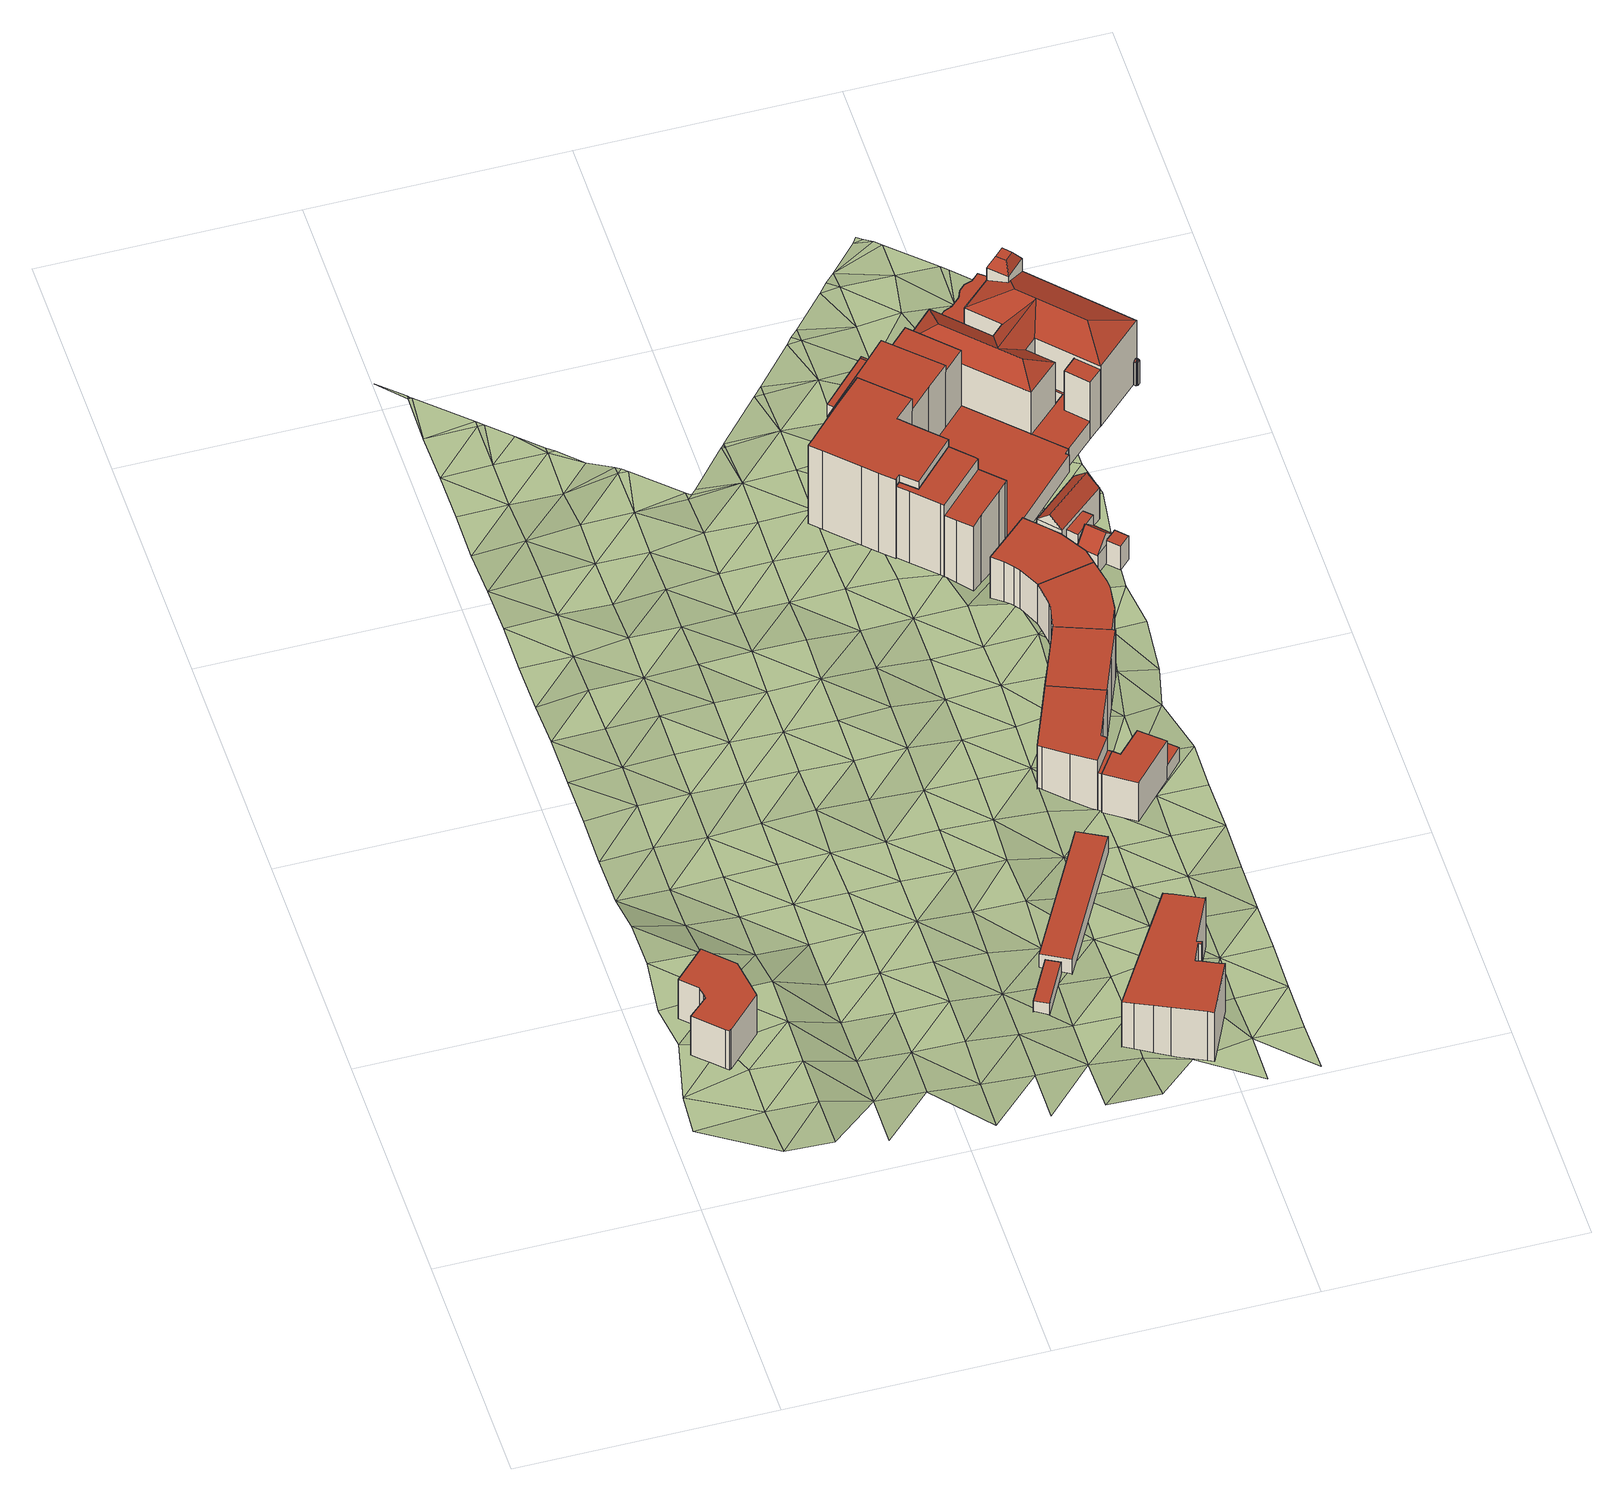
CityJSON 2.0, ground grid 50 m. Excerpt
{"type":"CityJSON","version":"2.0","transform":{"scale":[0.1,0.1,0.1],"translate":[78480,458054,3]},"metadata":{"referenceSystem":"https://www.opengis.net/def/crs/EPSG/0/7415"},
"CityObjects":{
"building1":{"type":"Building","attributes":{"roofType":"1000","RelativeEavesHeight":10.26,"RelativeRidgeHeight":10.26,"AbsoluteEavesHeight":23.09,"AbsoluteRidgeHeight":23.09,"validity":"0"},"geometry":[{"type":"Solid","lod":"2","boundaries":[[[[0,1,2,3]],[[1,4,5,2]],[[4,6,7,5]],[[6,8,9,7]],[[8,10,11,9]],[[10,12,13,11]],[[12,14,15,13]],[[14,16,17,15]],[[16,18,19,17]],[[18,20,21,19]],[[20,22,23,21]],[[22,24,25,23]],[[24,26,27,25]],[[26,0,3,27]],[[26,24,22,20,18,16,14,12,10,8,6,4,1,0]],[[3,2,5,7,9,11,13,15,17,19,21,23,25,27]]]],"semantics":{"surfaces":[{"type":"WallSurface"},{"type":"RoofSurface","Direction":0,"Slope":90},{"type":"GroundSurface"}],"values":[[0,0,0,0,0,0,0,0,0,0,0,0,0,0,1,2]]}}]},
"building2":{"type":"Building","attributes":{"roofType":"1000","RelativeEavesHeight":3.1,"RelativeRidgeHeight":3.1,"AbsoluteEavesHeight":9.44,"AbsoluteRidgeHeight":9.44,"validity":"0"},"geometry":[{"type":"Solid","lod":"2","boundaries":[[[[28,29,30,31]],[[29,32,33,30]],[[32,34,35,33]],[[34,28,31,35]],[[34,32,29,28]],[[31,30,33,35]]]],"semantics":{"surfaces":[{"type":"WallSurface"},{"type":"RoofSurface","Direction":0,"Slope":90},{"type":"GroundSurface"}],"values":[[0,0,0,0,1,2]]}}]},
"building3":{"type":"Building","attributes":{"roofType":"1000","RelativeEavesHeight":4.15,"RelativeRidgeHeight":4.15,"AbsoluteEavesHeight":9.59,"AbsoluteRidgeHeight":9.59,"validity":"0"},"geometry":[{"type":"Solid","lod":"2","boundaries":[[[[36,37,38,39]],[[37,40,41,38]],[[40,42,43,41]],[[42,36,39,43]],[[42,40,37,36]],[[39,38,41,43]]]],"semantics":{"surfaces":[{"type":"WallSurface"},{"type":"RoofSurface","Direction":0,"Slope":90},{"type":"GroundSurface"}],"values":[[0,0,0,0,1,2]]}}]},
"building4":{"type":"Building","attributes":{"roofType":"1000","RelativeEavesHeight":12.89,"RelativeRidgeHeight":12.89,"AbsoluteEavesHeight":17.49,"AbsoluteRidgeHeight":17.49,"validity":"0"},"geometry":[{"type":"Solid","lod":"2","boundaries":[[[[44,45,46,47]],[[45,48,49,46]],[[48,50,51,49]],[[50,52,53,51]],[[52,54,55,53]],[[54,56,57,55]],[[56,58,59,57]],[[58,60,61,59]],[[60,62,63,61]],[[62,64,65,63]],[[64,66,67,65]],[[66,68,69,67]],[[68,70,71,69]],[[70,72,73,71]],[[72,74,75,73]],[[74,76,77,75]],[[76,78,79,77]],[[78,80,81,79]],[[80,44,47,81]],[[80,78,76,74,72,70,68,66,64,62,60,58,56,54,52,50,48,45,44]],[[47,46,49,51,53,55,57,59,61,63,65,67,69,71,73,75,77,79,81]]]],"semantics":{"surfaces":[{"type":"WallSurface"},{"type":"RoofSurface","Direction":0,"Slope":90},{"type":"GroundSurface"}],"values":[[0,0,0,0,0,0,0,0,0,0,0,0,0,0,0,0,0,0,0,1,2]]}}]},
"building5":{"type":"Building","attributes":{"validity":"0"},"children":["building5-1","building5-2"]},
"building5-1":{"type":"BuildingPart","attributes":{"roofType":"1000","RelativeEavesHeight":13.07,"RelativeRidgeHeight":13.07,"AbsoluteEavesHeight":18.42,"AbsoluteRidgeHeight":18.42,"validity":"0"},"parents":["building5"],"geometry":[{"type":"Solid","lod":"2","boundaries":[[[[82,83,84,85]],[[83,86,87,84]],[[86,88,89,87]],[[88,90,91,89]],[[90,92,93,91]],[[92,94,95,93]],[[94,96,97,95]],[[96,98,99,97]],[[98,100,101,99]],[[100,82,85,101]],[[100,98,96,94,92,90,88,86,83,82]],[[85,84,87,89,91,93,95,97,99,101]]]],"semantics":{"surfaces":[{"type":"WallSurface"},{"type":"RoofSurface","Direction":0,"Slope":90},{"type":"GroundSurface"}],"values":[[0,0,0,0,0,0,0,0,0,0,1,2]]}}]},
"building5-2":{"type":"BuildingPart","attributes":{"roofType":"1000","RelativeEavesHeight":9.76,"RelativeRidgeHeight":9.76,"AbsoluteEavesHeight":15.07,"AbsoluteRidgeHeight":15.07,"validity":"0"},"parents":["building5"],"geometry":[{"type":"Solid","lod":"2","boundaries":[[[[102,103,104,99]],[[103,105,106,104]],[[105,107,101,106]],[[107,102,99,101]],[[107,105,103,102]],[[99,104,106,101]]]],"semantics":{"surfaces":[{"type":"WallSurface"},{"type":"RoofSurface","Direction":0,"Slope":90},{"type":"GroundSurface"}],"values":[[0,0,0,0,1,2]]}}]},
"building6":{"type":"Building","attributes":{"validity":"0"},"children":["building6-1","building6-2"]},
"building6-1":{"type":"BuildingPart","attributes":{"roofType":"1000","RelativeEavesHeight":3.72,"RelativeRidgeHeight":3.72,"AbsoluteEavesHeight":8.47,"AbsoluteRidgeHeight":8.47,"validity":"0"},"parents":["building6"],"geometry":[{"type":"Solid","lod":"2","boundaries":[[[[108,109,110,111]],[[109,112,113,110]],[[112,114,115,113]],[[114,116,117,115]],[[116,108,111,117]],[[116,114,112,109,108]],[[111,110,113,115,117]]]],"semantics":{"surfaces":[{"type":"WallSurface"},{"type":"RoofSurface","Direction":0,"Slope":90},{"type":"GroundSurface"}],"values":[[0,0,0,0,0,1,2]]}}]},
"building6-2":{"type":"BuildingPart","attributes":{"roofType":"1000","RelativeEavesHeight":10.22,"RelativeRidgeHeight":10.22,"AbsoluteEavesHeight":15.07,"AbsoluteRidgeHeight":15.07,"validity":"0"},"parents":["building6"],"geometry":[{"type":"Solid","lod":"2","boundaries":[[[[118,105,119,120]],[[105,103,121,119]],[[103,122,123,121]],[[122,124,125,123]],[[124,126,127,125]],[[126,118,120,127]],[[126,124,122,103,105,118]],[[120,119,121,123,125,127]]]],"semantics":{"surfaces":[{"type":"WallSurface"},{"type":"RoofSurface","Direction":0,"Slope":90},{"type":"GroundSurface"}],"values":[[0,0,0,0,0,0,1,2]]}}]},
"building7":{"type":"Building","attributes":{"validity":"0"},"children":["building7-1","building7-2","building7-3","building7-4","building7-5","building7-6"]},
"building7-1":{"type":"BuildingPart","attributes":{"roofType":"1000","RelativeEavesHeight":20.64,"RelativeRidgeHeight":20.64,"AbsoluteEavesHeight":27.02,"AbsoluteRidgeHeight":27.02,"validity":"0"},"parents":["building7"],"geometry":[{"type":"Solid","lod":"2","boundaries":[[[[128,129,130,131]],[[129,132,133,130]],[[132,134,135,133]],[[134,136,137,135]],[[136,138,139,137]],[[138,140,141,139]],[[140,142,143,141]],[[142,144,145,143]],[[144,128,131,145]],[[144,142,140,138,136,134,132,129,128]],[[131,130,133,135,137,139,141,143,145]]]],"semantics":{"surfaces":[{"type":"WallSurface"},{"type":"RoofSurface","Direction":90,"Slope":90},{"type":"GroundSurface"}],"values":[[0,0,0,0,0,0,0,0,0,1,2]]}}]},
"building7-2":{"type":"BuildingPart","attributes":{"roofType":"1000","RelativeEavesHeight":18.5,"RelativeRidgeHeight":18.5,"AbsoluteEavesHeight":24.32,"AbsoluteRidgeHeight":24.32,"validity":"0"},"parents":["building7"],"geometry":[{"type":"Solid","lod":"2","boundaries":[[[[146,147,148,149]],[[147,150,151,148]],[[150,152,153,151]],[[152,154,155,153]],[[154,156,157,155]],[[156,158,159,157]],[[158,160,161,159]],[[160,162,163,161]],[[162,146,149,163]],[[162,160,158,156,154,152,150,147,146]],[[149,148,151,153,155,157,159,161,163]]]],"semantics":{"surfaces":[{"type":"WallSurface"},{"type":"RoofSurface","Direction":0,"Slope":90},{"type":"GroundSurface"}],"values":[[0,0,0,0,0,0,0,0,0,1,2]]}}]},
"building7-3":{"type":"BuildingPart","attributes":{"roofType":"1000","RelativeEavesHeight":17.78,"RelativeRidgeHeight":17.78,"AbsoluteEavesHeight":24.32,"AbsoluteRidgeHeight":24.32,"validity":"0"},"parents":["building7"],"geometry":[{"type":"Solid","lod":"2","boundaries":[[[[164,165,166,167]],[[165,168,169,166]],[[168,170,171,169]],[[170,164,167,171]],[[170,168,165,164]],[[167,166,169,171]]]],"semantics":{"surfaces":[{"type":"WallSurface"},{"type":"RoofSurface","Direction":0,"Slope":90},{"type":"GroundSurface"}],"values":[[0,0,0,0,1,2]]}}]},
"building7-4":{"type":"BuildingPart","attributes":{"roofType":"1000","RelativeEavesHeight":19.24,"RelativeRidgeHeight":19.24,"AbsoluteEavesHeight":26.02,"AbsoluteRidgeHeight":26.02,"validity":"0"},"parents":["building7"],"geometry":[{"type":"Solid","lod":"2","boundaries":[[[[172,173,174,175]],[[173,176,177,174]],[[176,178,179,177]],[[178,180,181,179]],[[180,182,183,181]],[[182,184,185,183]],[[184,186,187,185]],[[186,188,189,187]],[[188,190,191,189]],[[190,172,175,191]],[[190,188,186,184,182,180,178,176,173,172]],[[175,174,177,179,181,183,185,187,189,191]]]],"semantics":{"surfaces":[{"type":"WallSurface"},{"type":"RoofSurface","Direction":0,"Slope":90},{"type":"GroundSurface"}],"values":[[0,0,0,0,0,0,0,0,0,0,1,2]]}}]},
"building7-5":{"type":"BuildingPart","attributes":{"roofType":"1000","RelativeEavesHeight":21.95,"RelativeRidgeHeight":21.95,"AbsoluteEavesHeight":28.92,"AbsoluteRidgeHeight":28.92,"validity":"0"},"parents":["building7"],"geometry":[{"type":"Solid","lod":"2","boundaries":[[[[192,193,194,195]],[[193,196,197,194]],[[196,198,199,197]],[[198,200,201,199]],[[200,202,203,201]],[[202,204,205,203]],[[204,206,207,205]],[[206,208,209,207]],[[208,210,211,209]],[[210,212,213,211]],[[212,214,215,213]],[[214,216,217,215]],[[216,218,219,217]],[[218,220,221,219]],[[220,222,223,221]],[[222,192,195,223]],[[222,220,218,216,214,212,210,208,206,204,202,200,198,196,193,192]],[[195,194,197,199,201,203,205,207,209,211,213,215,217,219,221,223]]]],"semantics":{"surfaces":[{"type":"WallSurface"},{"type":"RoofSurface","Direction":243.44,"Slope":90},{"type":"GroundSurface"}],"values":[[0,0,0,0,0,0,0,0,0,0,0,0,0,0,0,0,1,2]]}}]},
"building7-6":{"type":"BuildingPart","attributes":{"roofType":"1000","RelativeEavesHeight":3.39,"RelativeRidgeHeight":3.39,"AbsoluteEavesHeight":11.42,"AbsoluteRidgeHeight":11.42,"validity":"0"},"parents":["building7"],"geometry":[{"type":"Solid","lod":"2","boundaries":[[[[224,225,226,227]],[[225,228,229,226]],[[228,230,231,229]],[[230,232,233,231]],[[232,234,235,233]],[[234,236,237,235]],[[236,224,227,237]],[[236,234,232,230,228,225,224]],[[227,226,229,231,233,235,237]]]],"semantics":{"surfaces":[{"type":"WallSurface"},{"type":"RoofSurface","Direction":0,"Slope":90},{"type":"GroundSurface"}],"values":[[0,0,0,0,0,0,0,1,2]]}}]},
"building8":{"type":"Building","attributes":{"roofType":"1000","RelativeEavesHeight":12.74,"RelativeRidgeHeight":12.74,"AbsoluteEavesHeight":18.42,"AbsoluteRidgeHeight":18.42,"validity":"0"},"geometry":[{"type":"Solid","lod":"2","boundaries":[[[[238,92,239,240]],[[92,90,241,239]],[[90,242,243,241]],[[242,244,245,243]],[[244,246,247,245]],[[246,248,249,247]],[[248,250,251,249]],[[250,252,253,251]],[[252,254,255,253]],[[254,238,240,255]],[[254,252,250,248,246,244,242,90,92,238]],[[240,239,241,243,245,247,249,251,253,255]]]],"semantics":{"surfaces":[{"type":"WallSurface"},{"type":"RoofSurface","Direction":0,"Slope":90},{"type":"GroundSurface"}],"values":[[0,0,0,0,0,0,0,0,0,0,1,2]]}}]},
"building9":{"type":"Building","attributes":{"roofType":"1000","RelativeEavesHeight":12.74,"RelativeRidgeHeight":12.74,"AbsoluteEavesHeight":18.41,"AbsoluteRidgeHeight":18.41,"validity":"0"},"geometry":[{"type":"Solid","lod":"2","boundaries":[[[[256,257,258,259]],[[257,260,261,258]],[[260,262,263,261]],[[262,250,251,263]],[[250,248,249,251]],[[248,264,265,249]],[[264,266,267,265]],[[266,268,269,267]],[[268,270,271,269]],[[270,256,259,271]],[[270,268,266,264,248,250,262,260,257,256]],[[259,258,261,263,251,249,265,267,269,271]]]],"semantics":{"surfaces":[{"type":"WallSurface"},{"type":"RoofSurface","Direction":0,"Slope":90},{"type":"GroundSurface"}],"values":[[0,0,0,0,0,0,0,0,0,0,1,2]]}}]},
"building10":{"type":"Building","attributes":{"roofType":"1000","RelativeEavesHeight":12.84,"RelativeRidgeHeight":12.84,"AbsoluteEavesHeight":18.41,"AbsoluteRidgeHeight":18.41,"validity":"0"},"geometry":[{"type":"Solid","lod":"2","boundaries":[[[[272,270,273,274]],[[270,268,275,273]],[[268,276,277,275]],[[276,278,279,277]],[[278,280,281,279]],[[280,282,283,281]],[[282,284,285,283]],[[284,286,287,285]],[[286,288,289,287]],[[288,290,291,289]],[[290,292,293,291]],[[292,272,274,293]],[[292,290,288,286,284,282,280,278,276,268,270,272]],[[274,273,275,277,279,281,283,285,287,289,291,293]]]],"semantics":{"surfaces":[{"type":"WallSurface"},{"type":"RoofSurface","Direction":0,"Slope":90},{"type":"GroundSurface"}],"values":[[0,0,0,0,0,0,0,0,0,0,0,0,1,2]]}}]},
"building11":{"type":"Building","attributes":{"validity":"0"},"children":["building11-1","building11-2","building11-3"]},
"building11-1":{"type":"BuildingPart","attributes":{"roofType":"1030","RelativeEavesHeight":8.16,"RelativeRidgeHeight":10.76,"AbsoluteEavesHeight":13.35,"AbsoluteRidgeHeight":15.95,"validity":"0"},"parents":["building11"],"geometry":[{"type":"Solid","lod":"2","boundaries":[[[[294,295,296,297]],[[295,298,299,296]],[[298,300,301,299]],[[300,294,297,301]],[[298,295,302]],[[294,300,303]],[[295,294,303,302]],[[300,298,302,303]],[[297,296,299,301]]]],"semantics":{"surfaces":[{"type":"WallSurface"},{"type":"RoofSurface","Direction":318.87,"Slope":45.84},{"type":"RoofSurface","Direction":139.23,"Slope":45.84},{"type":"GroundSurface"}],"values":[[0,0,0,0,0,0,1,2,3]]}}]},
"building11-2":{"type":"BuildingPart","attributes":{"roofType":"1000","RelativeEavesHeight":3.56,"RelativeRidgeHeight":3.56,"AbsoluteEavesHeight":8.99,"AbsoluteRidgeHeight":8.99,"validity":"0"},"parents":["building11"],"geometry":[{"type":"Solid","lod":"2","boundaries":[[[[304,305,306,307]],[[305,308,309,306]],[[308,310,311,309]],[[310,312,313,311]],[[312,304,307,313]],[[312,310,308,305,304]],[[307,306,309,311,313]]]],"semantics":{"surfaces":[{"type":"WallSurface"},{"type":"RoofSurface","Direction":0,"Slope":90},{"type":"GroundSurface"}],"values":[[0,0,0,0,0,1,2]]}}]},
"building11-3":{"type":"BuildingPart","attributes":{"roofType":"1000","RelativeEavesHeight":7.35,"RelativeRidgeHeight":7.35,"AbsoluteEavesHeight":12.6,"AbsoluteRidgeHeight":12.6,"validity":"0"},"parents":["building11"],"geometry":[{"type":"Solid","lod":"2","boundaries":[[[[314,315,316,317]],[[315,318,319,316]],[[318,320,321,319]],[[320,314,317,321]],[[320,318,315,314]],[[317,316,319,321]]]],"semantics":{"surfaces":[{"type":"WallSurface"},{"type":"RoofSurface","Direction":0,"Slope":90},{"type":"GroundSurface"}],"values":[[0,0,0,0,1,2]]}}]},
"building12":{"type":"Building","attributes":{"validity":"0"},"children":["building12-1","building12-2"]},
"building12-1":{"type":"BuildingPart","attributes":{"roofType":"1000","RelativeEavesHeight":6.21,"RelativeRidgeHeight":6.21,"AbsoluteEavesHeight":11.2,"AbsoluteRidgeHeight":11.2,"validity":"0"},"parents":["building12"],"geometry":[{"type":"Solid","lod":"2","boundaries":[[[[322,323,324,325]],[[323,326,327,324]],[[326,328,329,327]],[[328,322,325,329]],[[328,326,323,322]],[[325,324,327,329]]]],"semantics":{"surfaces":[{"type":"WallSurface"},{"type":"RoofSurface","Direction":92.14,"Slope":90},{"type":"GroundSurface"}],"values":[[0,0,0,0,1,2]]}}]},
"building12-2":{"type":"BuildingPart","attributes":{"roofType":"1030","RelativeEavesHeight":4.75,"RelativeRidgeHeight":7.93,"AbsoluteEavesHeight":9.99,"AbsoluteRidgeHeight":13.17,"validity":"0"},"parents":["building12"],"geometry":[{"type":"Solid","lod":"2","boundaries":[[[[330,331,332,333]],[[331,334,316,332]],[[334,335,336,316]],[[335,330,333,336]],[[334,331,337]],[[330,335,338]],[[331,330,338,337]],[[335,334,337,338]],[[333,332,316,336]]]],"semantics":{"surfaces":[{"type":"WallSurface"},{"type":"RoofSurface","Direction":227.15,"Slope":43.78},{"type":"RoofSurface","Direction":47,"Slope":43.78},{"type":"GroundSurface"}],"values":[[0,0,0,0,0,0,1,2,3]]}}]},
"building13":{"type":"Building","attributes":{"validity":"0"},"children":["building13-1","building13-2","building13-3","building13-4","building13-5","building13-6","building13-7","building13-8","building13-9","building13-10","building13-11"]},
"building13-1":{"type":"BuildingPart","attributes":{"roofType":"1000","RelativeEavesHeight":6.4,"RelativeRidgeHeight":6.4,"AbsoluteEavesHeight":13.38,"AbsoluteRidgeHeight":13.38,"validity":"0"},"parents":["building13"],"geometry":[{"type":"Solid","lod":"2","boundaries":[[[[339,340,341,342]],[[340,343,344,341]],[[343,345,346,344]],[[345,347,348,346]],[[347,349,350,348]],[[349,351,352,350]],[[351,353,354,352]],[[353,355,356,354]],[[355,357,358,356]],[[357,359,360,358]],[[359,361,362,360]],[[361,363,364,362]],[[363,365,366,364]],[[365,367,368,366]],[[367,339,342,368]],[[367,365,363,361,359,357,355,353,351,349,347,345,343,340,339]],[[342,341,344,346,348,350,352,354,356,358,360,362,364,366,368]]]],"semantics":{"surfaces":[{"type":"WallSurface"},{"type":"RoofSurface","Direction":0,"Slope":90},{"type":"GroundSurface"}],"values":[[0,0,0,0,0,0,0,0,0,0,0,0,0,0,0,1,2]]}}]},
"building13-2":{"type":"BuildingPart","attributes":{"roofType":"1000","RelativeEavesHeight":4.48,"RelativeRidgeHeight":4.48,"AbsoluteEavesHeight":9.76,"AbsoluteRidgeHeight":9.76,"validity":"0"},"parents":["building13"],"geometry":[{"type":"Solid","lod":"2","boundaries":[[[[369,370,371,372]],[[370,373,374,371]],[[373,375,376,374]],[[375,377,378,376]],[[377,379,380,378]],[[379,381,382,380]],[[381,383,384,382]],[[383,369,372,384]],[[383,381,379,377,375,373,370,369]],[[372,371,374,376,378,380,382,384]]]],"semantics":{"surfaces":[{"type":"WallSurface"},{"type":"RoofSurface","Direction":0,"Slope":90},{"type":"GroundSurface"}],"values":[[0,0,0,0,0,0,0,0,1,2]]}}]},
"building13-3":{"type":"BuildingPart","attributes":{"roofType":"1000","RelativeEavesHeight":3.43,"RelativeRidgeHeight":3.43,"AbsoluteEavesHeight":11.42,"AbsoluteRidgeHeight":11.42,"validity":"0"},"parents":["building13"],"geometry":[{"type":"Solid","lod":"2","boundaries":[[[[234,385,386,235]],[[385,387,388,386]],[[387,389,390,388]],[[389,234,235,390]],[[389,387,385,234]],[[235,386,388,390]]]],"semantics":{"surfaces":[{"type":"WallSurface"},{"type":"RoofSurface","Direction":0,"Slope":90},{"type":"GroundSurface"}],"values":[[0,0,0,0,1,2]]}}]},
"building13-4":{"type":"BuildingPart","attributes":{"roofType":"1040","RelativeEavesHeight":15.56,"RelativeRidgeHeight":18.23,"AbsoluteEavesHeight":20.76,"AbsoluteRidgeHeight":23.43,"validity":"0"},"parents":["building13"],"geometry":[{"type":"Solid","lod":"2","boundaries":[[[[391,392,393,394]],[[392,395,396,393]],[[395,397,398,396]],[[397,391,394,398]],[[395,392,399]],[[391,397,400]],[[392,391,400,399]],[[397,395,399,400]],[[394,393,396,398]]]],"semantics":{"surfaces":[{"type":"WallSurface"},{"type":"RoofSurface","Direction":136.91,"Slope":57.99},{"type":"RoofSurface","Direction":314.84,"Slope":57.99},{"type":"RoofSurface","Direction":46.03,"Slope":57.99},{"type":"RoofSurface","Direction":225.43,"Slope":57.99},{"type":"GroundSurface"}],"values":[[0,0,0,0,1,2,3,4,5]]}}]},
"building13-5":{"type":"BuildingPart","attributes":{"roofType":"1040","RelativeEavesHeight":15.79,"RelativeRidgeHeight":18.46,"AbsoluteEavesHeight":20.76,"AbsoluteRidgeHeight":23.43,"validity":"0"},"parents":["building13"],"geometry":[{"type":"Solid","lod":"2","boundaries":[[[[401,402,403,404]],[[402,405,406,403]],[[405,407,408,406]],[[407,401,404,408]],[[405,402,409]],[[401,407,410]],[[402,401,410,409]],[[407,405,409,410]],[[404,403,406,408]]]],"semantics":{"surfaces":[{"type":"WallSurface"},{"type":"RoofSurface","Direction":316.79,"Slope":67.47},{"type":"RoofSurface","Direction":136.66,"Slope":67.47},{"type":"RoofSurface","Direction":226.67,"Slope":67.47},{"type":"RoofSurface","Direction":46.77,"Slope":67.47},{"type":"GroundSurface"}],"values":[[0,0,0,0,1,2,3,4,5]]}}]},
"building13-6":{"type":"BuildingPart","attributes":{"roofType":"1130","RelativeEavesHeight":6.01,"RelativeRidgeHeight":6.47,"AbsoluteEavesHeight":10.96,"AbsoluteRidgeHeight":11.41,"validity":"0"},"parents":["building13"],"geometry":[{"type":"Solid","lod":"2","boundaries":[[[[411,412,413,414]],[[412,415,416,413]],[[415,417,418,416]],[[417,411,414,418]],[[415,412,419]],[[411,417,420]],[[412,411,420,419]],[[417,415,419,420]],[[414,413,416,418]]]],"semantics":{"surfaces":[{"type":"WallSurface"},{"type":"RoofSurface","Direction":135.91,"Slope":30.84},{"type":"RoofSurface","Direction":47.34,"Slope":48.79},{"type":"RoofSurface","Direction":226.7,"Slope":48.79},{"type":"GroundSurface"}],"values":[[0,0,0,0,1,0,2,3,4]]}}]},
"building13-7":{"type":"BuildingPart","attributes":{"roofType":"1040","RelativeEavesHeight":15.62,"RelativeRidgeHeight":18.28,"AbsoluteEavesHeight":20.76,"AbsoluteRidgeHeight":23.43,"validity":"0"},"parents":["building13"],"geometry":[{"type":"Solid","lod":"2","boundaries":[[[[421,422,423,424]],[[422,425,426,423]],[[425,427,428,426]],[[427,421,424,428]],[[425,422,429]],[[421,427,430]],[[422,421,430,429]],[[427,425,429,430]],[[424,423,426,428]]]],"semantics":{"surfaces":[{"type":"WallSurface"},{"type":"RoofSurface","Direction":226.22,"Slope":-57.81},{"type":"RoofSurface","Direction":46.64,"Slope":-67.48},{"type":"RoofSurface","Direction":136.28,"Slope":51.8},{"type":"RoofSurface","Direction":316.14,"Slope":51.43},{"type":"GroundSurface"}],"values":[[0,0,0,0,1,2,3,4,5]]}}]},
"building13-8":{"type":"BuildingPart","attributes":{"roofType":"1000","RelativeEavesHeight":14.96,"RelativeRidgeHeight":14.96,"AbsoluteEavesHeight":20.06,"AbsoluteRidgeHeight":20.06,"validity":"0"},"parents":["building13"],"geometry":[{"type":"Solid","lod":"2","boundaries":[[[[431,432,433,434]],[[432,435,436,433]],[[435,437,438,436]],[[437,431,434,438]],[[437,435,432,431]],[[434,433,436,438]]]],"semantics":{"surfaces":[{"type":"WallSurface"},{"type":"RoofSurface","Direction":80.41,"Slope":90},{"type":"GroundSurface"}],"values":[[0,0,0,0,1,2]]}}]},
"building13-9":{"type":"BuildingPart","attributes":{"roofType":"1000","RelativeEavesHeight":4.64,"RelativeRidgeHeight":4.64,"AbsoluteEavesHeight":9.76,"AbsoluteRidgeHeight":9.76,"validity":"0"},"parents":["building13"],"geometry":[{"type":"Solid","lod":"2","boundaries":[[[[439,440,433,436]],[[440,383,441,433]],[[383,442,443,441]],[[442,444,445,443]],[[444,446,447,445]],[[446,448,449,447]],[[448,450,424,449]],[[450,451,438,424]],[[451,439,436,438]],[[451,450,448,446,444,442,383,440,439]],[[436,433,441,443,445,447,449,424,438]]]],"semantics":{"surfaces":[{"type":"WallSurface"},{"type":"RoofSurface","Direction":0,"Slope":90},{"type":"GroundSurface"}],"values":[[0,0,0,0,0,0,0,0,0,1,2]]}}]},
"building13-10":{"type":"BuildingPart","attributes":{"roofType":"1120","RelativeEavesHeight":6.02,"RelativeRidgeHeight":6.47,"AbsoluteEavesHeight":10.96,"AbsoluteRidgeHeight":11.41,"validity":"0"},"parents":["building13"],"geometry":[{"type":"Solid","lod":"2","boundaries":[[[[415,412,413,416]],[[412,452,453,413]],[[452,454,455,453]],[[454,415,416,455]],[[412,415,419]],[[452,412,419]],[[454,452,419]],[[415,454,419]],[[416,413,453,455]]]],"semantics":{"surfaces":[{"type":"WallSurface"},{"type":"RoofSurface","Direction":315.91,"Slope":-30.84},{"type":"RoofSurface","Direction":91.35,"Slope":50.52},{"type":"RoofSurface","Direction":135.9,"Slope":48.33},{"type":"RoofSurface","Direction":180.17,"Slope":50.84},{"type":"GroundSurface"}],"values":[[0,0,0,0,1,2,3,4,5]]}}]},
"building13-11":{"type":"BuildingPart","attributes":{"roofType":"1040","RelativeEavesHeight":3.35,"RelativeRidgeHeight":5.69,"AbsoluteEavesHeight":24.11,"AbsoluteRidgeHeight":26.46,"validity":"0"},"parents":["building13"],"geometry":[{"type":"Solid","lod":"2","boundaries":[[[[456,457,458,459]],[[457,460,405,458]],[[460,461,462,405]],[[461,456,459,462]],[[457,456,463,464]],[[460,457,464,465]],[[461,460,465,466]],[[456,461,466,463]],[[465,464,463,466]],[[459,458,405,462]]]],"semantics":{"surfaces":[{"type":"WallSurface"},{"type":"RoofSurface","Direction":226,"Slope":29.46},{"type":"RoofSurface","Direction":317.02,"Slope":25.6},{"type":"RoofSurface","Direction":46.59,"Slope":32.2},{"type":"RoofSurface","Direction":136.54,"Slope":27.77},{"type":"RoofSurface","Direction":0,"Slope":90},{"type":"GroundSurface"}],"values":[[0,0,0,0,1,2,3,4,5,6]]}}]},
"terrain1":{"type":"TINRelief","attributes":{"validity":"0"},"geometry":[{"type":"CompositeSurface","lod":"2","boundaries":[[[467,468,469]],[[468,470,469]],[[471,467,472]],[[467,469,473]],[[467,473,472]],[[474,471,475]],[[469,470,476]],[[471,472,475]],[[477,474,475]],[[470,478,476]],[[473,469,479]],[[480,477,481]],[[472,473,482]],[[469,476,479]],[[477,475,481]],[[475,472,482]],[[483,480,484]],[[480,481,484]],[[473,479,482]],[[476,478,485]],[[486,483,487]],[[483,484,488]],[[479,476,485]],[[481,475,489]],[[475,482,490]],[[483,488,487]],[[484,481,489]],[[491,486,492]],[[475,490,489]],[[482,479,493]],[[494,491,492]],[[486,487,492]],[[479,485,493]],[[488,484,495]],[[490,482,496]],[[484,489,495]],[[497,494,498]],[[482,493,496]],[[485,499,500]],[[494,492,498]],[[487,488,501]],[[488,495,502]],[[489,490,503]],[[490,496,504]],[[505,497,506]],[[493,485,507]],[[488,502,501]],[[497,498,508]],[[492,487,509]],[[495,489,503]],[[490,504,503]],[[497,508,506]],[[485,500,507]],[[510,505,511]],[[498,492,509]],[[496,493,512]],[[487,501,509]],[[502,495,513]],[[514,510,511]],[[505,506,511]],[[495,503,513]],[[493,507,512]],[[504,496,515]],[[501,502,516]],[[508,498,517]],[[498,509,518]],[[519,514,520]],[[502,513,516]],[[496,512,515]],[[507,500,521]],[[503,504,522]],[[514,511,520]],[[498,518,517]],[[506,508,523]],[[500,524,521]],[[509,501,525]],[[513,503,522]],[[501,516,526]],[[504,515,522]],[[511,506,523]],[[527,519,528]],[[519,520,529]],[[508,517,523]],[[512,507,530]],[[501,526,525]],[[507,521,531]],[[518,509,532]],[[519,529,528]],[[516,513,533]],[[515,512,530]],[[520,511,534]],[[535,527,536]],[[507,531,530]],[[513,522,537]],[[517,518,532]],[[509,525,532]],[[511,523,534]],[[526,516,533]],[[521,524,538]],[[539,535,536]],[[513,537,533]],[[527,528,536]],[[522,515,540]],[[523,517,541]],[[529,520,542]],[[515,530,543]],[[520,534,544]],[[531,521,545]],[[517,532,541]],[[546,547,548]],[[525,526,549]],[[550,539,551]],[[547,550,552]],[[537,522,540]],[[528,529,542]],[[515,543,540]],[[526,533,553]],[[539,536,554]],[[520,544,542]],[[547,555,548]],[[555,547,552]],[[521,538,545]],[[530,531,556]],[[534,523,557]],[[539,554,551]],[[550,558,552]],[[526,553,549]],[[523,541,559]],[[533,537,560]],[[532,525,561]],[[543,530,556]],[[536,528,562]],[[531,545,556]],[[537,540,560]],[[550,551,558]],[[523,559,557]],[[528,542,563]],[[544,534,564]],[[525,549,561]],[[538,565,566]],[[541,532,567]],[[553,533,568]],[[528,563,562]],[[540,543,569]],[[554,536,570]],[[551,554,571]],[[533,560,568]],[[534,557,564]],[[545,538,566]],[[559,541,567]],[[542,544,572]],[[558,551,571]],[[543,556,569]],[[532,561,567]],[[554,573,571]],[[536,562,570]],[[549,553,574]],[[544,564,572]],[[553,568,575]],[[570,573,554]],[[556,545,576]],[[560,540,577]],[[557,559,578]],[[563,542,579]],[[540,569,580]],[[561,549,574]],[[545,566,576]],[[553,575,574]],[[559,567,578]],[[568,560,577]],[[540,580,577]],[[542,572,579]],[[573,570,581]],[[564,557,582]],[[562,563,583]],[[569,556,584]],[[562,585,570]],[[581,570,586]],[[557,578,582]],[[556,576,587]],[[567,561,588]],[[566,589,590]],[[561,574,591]],[[563,579,583]],[[570,585,586]],[[572,564,592]],[[580,569,584]],[[575,568,593]],[[556,587,584]],[[568,577,594]],[[595,585,562]],[[578,567,588]],[[564,582,592]],[[561,591,588]],[[562,583,595]],[[589,596,590]],[[576,566,597]],[[568,594,593]],[[574,575,598]],[[579,572,599]],[[577,580,600]],[[566,590,597]],[[583,579,601]],[[580,584,602]],[[572,592,599]],[[591,574,598]],[[582,578,603]],[[587,576,604]],[[583,605,595]],[[575,593,598]],[[578,588,606]],[[605,583,601]],[[594,577,600]],[[580,602,600]],[[579,607,601]],[[576,597,604]],[[578,606,603]],[[579,599,608]],[[584,587,609]],[[592,582,610]],[[588,591,611]],[[579,608,607]],[[590,596,612]],[[593,594,613]],[[591,598,611]],[[602,584,609]],[[587,604,609]],[[594,600,613]],[[597,590,612]],[[582,603,610]],[[599,592,614]],[[606,588,615]],[[588,611,616]],[[608,617,607]],[[598,593,618]],[[592,610,614]],[[593,613,619]],[[600,602,620]],[[603,606,615]],[[608,599,621]],[[602,609,622]],[[588,616,615]],[[604,597,623]],[[593,619,618]],[[608,621,617]],[[613,600,620]],[[611,598,624]],[[597,612,625]],[[609,604,623]],[[599,614,621]],[[617,621,626]],[[602,622,620]],[[610,603,627]],[[616,611,624]],[[598,618,624]],[[597,625,623]],[[603,615,628]],[[622,609,629]],[[619,613,630]],[[621,631,626]],[[613,620,632]],[[603,628,627]],[[609,623,629]],[[614,610,633]],[[612,634,635]],[[612,635,625]],[[618,619,630]],[[615,616,636]],[[613,632,630]],[[616,624,637]],[[620,622,638]],[[621,614,633]],[[610,627,633]],[[621,639,631]],[[628,615,636]],[[622,629,638]],[[631,639,640]],[[616,637,636]],[[640,639,641]],[[624,618,642]],[[623,625,643]],[[618,630,642]],[[629,623,643]],[[625,635,644]],[[632,620,645]],[[639,621,646]],[[620,638,647]],[[621,633,648]],[[627,628,649]],[[639,646,641]],[[637,624,650]],[[628,636,651]],[[625,644,643]],[[630,632,645]],[[620,647,645]],[[621,648,646]],[[624,642,650]],[[633,627,649]],[[638,629,652]],[[628,651,649]],[[636,637,653]],[[629,643,652]],[[641,646,654]],[[644,635,655]],[[642,630,656]],[[635,657,658]],[[637,650,653]],[[648,633,659]],[[647,638,660]],[[633,649,659]],[[643,644,655]],[[651,636,661]],[[650,642,656]],[[638,652,660]],[[635,658,655]],[[630,645,662]],[[636,653,663]],[[630,662,656]],[[645,647,664]],[[649,651,661]],[[646,665,654]],[[646,648,666]],[[636,663,661]],[[654,665,667]],[[648,659,666]],[[647,660,664]],[[652,643,668]],[[643,655,669]],[[650,656,670]],[[653,650,671]],[[660,652,668]],[[665,646,672]],[[662,645,673]],[[646,666,674]],[[645,664,673]],[[643,669,668]],[[665,672,667]],[[650,670,671]],[[663,653,675]],[[646,674,672]],[[656,662,676]],[[653,671,675]],[[659,649,677]],[[670,656,676]],[[664,660,678]],[[661,663,679]],[[660,668,680]],[[649,661,677]],[[662,673,681]],[[667,672,682]],[[673,664,678]],[[660,680,678]],[[683,674,666]],[[662,681,676]],[[663,675,679]],[[672,674,683]],[[671,670,684]],[[672,685,682]],[[682,685,686]],[[670,676,684]],[[681,673,687]],[[673,678,688]],[[661,679,677]],[[666,659,689]],[[686,685,690]],[[675,671,691]],[[685,672,692]],[[676,681,693]],[[673,688,687]],[[672,683,692]],[[679,675,691]],[[671,684,694]],[[685,695,690]],[[681,687,693]],[[684,676,693]],[[683,666,689]],[[671,694,691]],[[659,677,689]],[[685,692,695]],[[690,695,696]],[[677,679,697]],[[679,691,697]],[[684,693,698]],[[694,684,698]],[[692,683,699]],[[695,700,696]],[[677,697,701]],[[696,700,702]],[[695,692,703]],[[691,694,704]],[[694,698,705]],[[702,700,706]],[[700,695,703]],[[697,691,707]],[[694,705,704]],[[677,701,689]],[[692,699,703]],[[683,708,699]],[[683,689,708]],[[701,697,707]],[[691,704,707]],[[700,709,706]],[[700,703,709]],[[701,710,689]],[[706,711,712]],[[706,709,713]],[[713,711,706]],[[701,707,714]],[[710,701,715]],[[703,699,716]],[[717,712,718]],[[711,718,712]],[[701,714,715]],[[709,703,716]],[[716,699,708]],[[689,710,719]],[[708,689,720]],[[713,709,721]],[[710,715,719]],[[689,719,720]],[[709,716,721]],[[721,716,722]],[[716,708,723]],[[708,720,723]],[[722,716,724]],[[716,725,724]],[[716,723,725]]]}]}
},
"vertices":[
[184,337,201],[190,296,201],[190,296,98],[184,337,98],[123,229,201],[123,229,98],[122,230,201],[122,230,98],[119,227,201],[119,227,98],[113,232,201],[113,232,98],[63,281,201],[63,281,98],[65,283,201],[65,283,98],[101,316,201],[101,316,98],[100,325,201],[100,325,98],[97,342,201],[97,342,98],[67,372,201],[67,372,98],[126,431,201],[126,431,98],[178,379,201],[178,379,98],
[718,249,64],[692,263,64],[692,263,33],[718,249,33],[740,352,64],[740,352,33],[766,338,64],[766,338,33],
[786,337,66],[733,366,66],[733,366,24],[786,337,24],[878,630,66],[878,630,24],[931,601,66],[931,601,24],
[974,204,145],[986,199,145],[986,199,16],[974,204,16],[1011,187,145],[1011,187,16],[1023,182,145],[1023,182,16],[972,74,145],[972,74,16],[961,80,145],[961,80,16],[902,108,145],[902,108,16],[873,121,145],[873,121,16],[841,136,145],[841,136,16],[821,146,145],[821,146,16],[895,264,145],[895,264,16],[965,375,145],[965,375,16],[982,368,145],[982,368,16],[1031,344,145],[1031,344,16],[1035,343,145],[1035,343,16],[990,248,145],[990,248,16],[999,244,145],[999,244,16],[996,238,145],[996,238,16],[991,241,145],[991,241,16],
[899,734,154],[857,764,154],[857,764,23],[899,734,23],[849,770,154],[849,770,23],[877,839,154],[877,839,23],[903,904,154],[903,904,23],[1006,862,154],[1006,862,23],[980,798,154],[980,798,23],[965,761,154],[965,761,23],[974,753,154],[974,753,23],[942,705,154],[942,705,23],
[974,753,121],[981,748,121],[981,748,23],[948,701,121],[948,701,23],[942,705,121],
[1038,783,55],[1073,820,55],[1073,820,18],[1038,783,18],[1074,819,55],[1074,819,18],[1115,780,55],[1115,780,18],[1082,744,55],[1082,744,18],
[1005,661,121],[948,701,19],[1005,661,19],[981,748,19],[994,737,121],[994,737,19],[1038,783,121],[1038,783,19],[1082,744,121],[1082,744,19],
[832,1294,240],[827,1299,240],[827,1299,34],[832,1294,34],[782,1343,240],[782,1343,34],[763,1362,240],[763,1362,34],[771,1370,240],[771,1370,34],[799,1344,240],[799,1344,34],[879,1427,240],[879,1427,34],[916,1390,240],[916,1390,34],[921,1384,240],[921,1384,34],
[957,1348,213],[962,1343,213],[962,1343,28],[957,1348,28],[958,1338,213],[958,1338,28],[942,1322,213],[942,1322,28],[895,1275,213],[895,1275,28],[874,1253,213],[874,1253,28],[850,1276,213],[850,1276,28],[832,1294,213],[832,1294,28],[921,1384,213],[921,1384,28],
[973,1665,213],[932,1624,213],[932,1624,35],[973,1665,35],[850,1703,213],[850,1703,35],[893,1746,213],[893,1746,35],
[932,1624,230],[888,1581,230],[888,1581,38],[932,1624,38],[845,1538,230],[845,1538,38],[766,1615,230],[766,1615,38],[708,1558,230],[708,1558,38],[698,1568,230],[698,1568,38],[719,1590,230],[719,1590,38],[755,1627,230],[755,1627,38],[795,1668,230],[795,1668,38],[839,1714,230],[839,1714,38],
[799,1344,259],[771,1370,259],[771,1370,40],[799,1344,40],[763,1362,259],[763,1362,40],[762,1360,259],[762,1360,40],[737,1384,259],[737,1384,40],[713,1408,259],[713,1408,40],[657,1463,259],[657,1463,40],[636,1484,259],[636,1484,40],[650,1498,259],[650,1498,40],[708,1558,259],[708,1558,40],[766,1615,259],[766,1615,40],[845,1538,259],[845,1538,40],[806,1501,259],[806,1501,40],[819,1487,259],[819,1487,40],[872,1434,259],[872,1434,40],[879,1427,259],[879,1427,40],
[850,1703,84],[839,1714,84],[839,1714,50],[850,1703,50],[795,1668,84],[795,1668,50],[741,1721,84],[741,1721,50],[785,1766,84],[785,1766,50],[829,1811,84],[829,1811,50],[893,1746,84],[893,1746,50],
[1034,931,154],[1006,862,27],[1034,931,27],[903,904,27],[925,958,154],[925,958,27],[931,973,154],[931,973,27],[934,980,154],[934,980,27],[956,1036,154],[956,1036,27],[1056,999,154],[1056,999,27],[1061,996,154],[1061,996,27],[1060,994,154],[1060,994,27],
[1080,1112,154],[1081,1099,154],[1081,1099,27],[1080,1112,27],[1078,1079,154],[1078,1079,27],[1074,1047,154],[1074,1047,27],[966,1080,154],[966,1080,27],[966,1093,154],[966,1093,27],[959,1140,154],[959,1140,27],[1070,1163,154],[1070,1163,27],
[1064,1194,154],[1070,1163,26],[1064,1194,26],[959,1140,26],[939,1181,154],[939,1181,26],[931,1192,154],[931,1192,26],[917,1208,154],[917,1208,26],[897,1227,154],[897,1227,26],[945,1270,154],[945,1270,26],[979,1301,154],[979,1301,26],[1013,1267,154],[1013,1267,26],[1033,1245,154],[1033,1245,26],[1035,1242,154],[1035,1242,26],
[1015,1334,104],[1107,1415,104],[1107,1415,22],[1015,1334,22],[1143,1374,104],[1143,1374,22],[1051,1295,104],[1051,1295,22],[1125,1394,130],[1033,1315,130],
[1077,1284,60],[1073,1279,60],[1073,1279,24],[1077,1284,24],[1069,1276,60],[1069,1276,24],[1051,1295,60],[1051,1295,24],[1060,1303,60],[1060,1303,24],
[1100,1338,96],[1116,1322,96],[1116,1322,22],[1100,1338,22],[1077,1284,96],[1077,1284,22],[1060,1303,96],[1060,1303,22],
[1166,1268,82],[1145,1248,82],[1145,1248,20],[1166,1268,20],[1124,1269,82],[1124,1269,20],[1146,1289,82],[1146,1289,20],
[1102,1248,70],[1073,1279,70],[1073,1279,22],[1102,1248,22],[1116,1322,70],[1146,1289,70],[1146,1289,22],[1094,1300,102],[1124,1269,102],
[1016,1791,104],[978,1831,104],[978,1831,40],[1016,1791,40],[980,1833,104],[980,1833,40],[987,1849,104],[987,1849,40],[1000,1860,104],[1000,1860,40],[1015,1866,104],[1015,1866,40],[1033,1883,104],[1033,1883,40],[1039,1898,104],[1039,1898,40],[1051,1910,104],[1051,1910,40],[1067,1915,104],[1067,1915,40],[1081,1929,104],[1081,1929,40],[1119,1899,104],[1119,1899,40],[1122,1899,104],[1122,1899,40],[1125,1896,104],[1125,1896,40],[1125,1893,104],[1125,1893,40],
[1118,1502,68],[1123,1497,68],[1123,1497,23],[1118,1502,23],[963,1333,68],[963,1333,23],[958,1338,68],[958,1338,23],[962,1343,68],[962,1343,23],[806,1501,68],[806,1501,23],[973,1665,68],[973,1665,23],[1126,1511,68],[1126,1511,23],
[832,1814,84],[832,1814,50],[898,1749,84],[898,1749,50],[894,1745,84],[894,1745,50],
[956,1807,178],[1134,1621,178],[1134,1621,22],[956,1807,22],[1073,1564,178],[1073,1564,22],[894,1745,178],[894,1745,22],[1074,1623,204],[955,1745,204],
[1208,1588,178],[1016,1791,178],[1016,1791,20],[1208,1588,20],[1110,1879,178],[1110,1879,20],[1301,1676,178],[1301,1676,20],[1107,1788,204],[1211,1678,204],
[1301,1675,80],[1304,1671,80],[1304,1671,19],[1301,1675,19],[1297,1664,80],[1297,1664,19],[1293,1668,80],[1293,1668,19],[1299,1669,84],[1297,1671,84],
[1115,1686,178],[1092,1664,178],[1092,1664,21],[1115,1686,21],[1046,1713,178],[1046,1713,21],[1069,1735,178],[1069,1735,21],[1039,1659,204],[1138,1755,204],
[1208,1588,171],[1182,1563,171],[1182,1563,21],[1208,1588,21],[1145,1603,171],[1145,1603,21],[1171,1627,171],[1171,1627,21],
[1145,1603,68],[1182,1563,68],[1126,1511,21],[1073,1564,68],[1073,1564,21],[1134,1621,68],[1134,1621,21],[1153,1639,68],[1153,1639,21],[1112,1683,68],[1112,1683,21],[1115,1686,68],[1171,1627,68],
[1304,1668,80],[1304,1668,19],[1300,1664,80],[1300,1664,19],
[1104,1812,211],[1073,1844,211],[1073,1844,178],[1104,1812,178],[1110,1879,211],[1140,1847,211],[1140,1847,178],[1105,1830,235],[1090,1845,235],[1107,1861,235],[1121,1846,235],
[19,180,106],[14,99,104],[149,109,103],[156,13,98],[49,309,101],[122,285,103],[150,213,103],[37,396,102],[153,409,98],[249,109,100],[50,510,102],[251,11,96],[249,209,101],[51,609,95],[150,509,99],[251,308,100],[51,709,57],[150,610,66],[351,110,66],[50,811,53],[150,809,60],[151,710,54],[250,509,63],[252,411,97],[51,910,54],[150,911,64],[350,211,66],[50,1008,54],[250,611,56],[350,311,62],[50,1111,54],[152,1011,59],[351,11,68],[450,111,59],[249,808,58],[250,709,58],[349,511,57],[350,410,58],[51,1210,38],[148,1210,53],[450,210,59],[150,1112,54],[248,911,64],[49,1309,38],[149,1309,38],[449,310,58],[350,611,58],[50,1410,36],[451,409,59],[350,711,58],[250,1110,60],[248,1010,64],[51,1511,27],[150,1412,38],[549,112,47],[451,511,59],[251,1210,54],[549,11,46],[349,909,64],[350,811,60],[50,1611,15],[151,1611,23],[150,1510,36],[550,310,57],[550,210,57],[350,1012,62],[448,710,59],[251,1310,54],[51,1711,13],[149,1711,14],[452,610,58],[650,110,42],[51,1810,11],[549,510,58],[350,1109,64],[250,1511,38],[550,409,57],[252,1409,38],[649,210,45],[4,2064,6],[51,2011,7],[51,2018,7],[449,909,63],[49,1910,9],[149,1910,10],[58,2011,8],[451,811,65],[149,1811,13],[55,2014,7],[648,309,47],[349,1309,54],[149,1923,10],[351,1210,59],[548,611,57],[450,1010,60],[249,1709,13],[251,1610,36],[350,1409,46],[650,9,42],[749,112,37],[449,1110,61],[551,710,56],[650,410,49],[250,1811,14],[162,1910,11],[350,1510,38],[206,1867,12],[550,909,60],[550,811,60],[750,211,35],[650,610,54],[451,1211,60],[351,1609,38],[652,510,50],[250,1824,13],[450,1311,54],[350,1709,36],[749,407,33],[308,1769,14],[264,1811,14],[752,313,35],[549,1110,64],[751,9,39],[849,108,28],[551,1010,60],[449,1411,55],[650,809,56],[650,711,55],[350,1728,32],[861,25,17],[851,210,32],[650,912,59],[451,1512,55],[746,612,51],[369,1709,36],[751,510,49],[550,1311,54],[849,309,30],[359,1718,36],[551,1210,61],[451,1629,38],[451,1611,39],[846,405,28],[549,1411,56],[649,1010,64],[936,89,17],[750,709,52],[550,1509,55],[651,1209,55],[652,1111,60],[461,1620,39],[750,908,54],[751,811,53],[851,610,27],[551,1609,54],[850,510,28],[934,325,28],[750,1010,53],[996,197,27],[471,1631,39],[651,1408,56],[654,1312,55],[950,410,26],[849,809,53],[542,1710,42],[850,711,42],[650,1509,58],[1051,9,14],[1052,110,14],[750,1211,54],[751,1109,53],[949,508,24],[549,1710,42],[546,1714,42],[549,1718,42],[851,910,54],[1051,311,14],[1049,211,14],[948,704,24],[651,1709,54],[951,609,24],[651,1611,55],[741,1407,56],[853,1012,55],[750,1308,56],[1050,410,19],[850,1110,55],[632,1809,45],[1149,211,14],[922,918,56],[1151,11,14],[1148,110,15],[739,1536,59],[1051,509,21],[832,1294,57],[989,798,23],[851,1211,56],[1049,611,21],[650,1809,46],[749,1619,59],[650,1829,44],[1150,409,14],[1150,311,14],[944,1008,56],[951,1110,57],[750,1808,54],[1052,711,19],[747,1703,55],[937,1191,57],[1051,908,22],[990,1369,25],[1151,610,18],[948,1309,26],[1150,509,15],[1050,811,21],[723,1910,46],[822,1757,59],[1068,1011,26],[749,1910,50],[735,1924,48],[1151,809,16],[1149,711,18],[1048,1610,23],[750,1940,46],[1058,1214,27],[851,1809,58],[1124,920,16],[1085,1109,27],[851,1910,54],[814,2011,48],[1042,1301,25],[1144,1003,16],[966,1814,59],[850,2011,53],[1051,1410,24],[831,2030,50],[937,1920,54],[1141,1203,27],[1152,1110,27],[850,2051,47],[1149,1309,21],[1048,1709,28],[951,2009,54],[1083,1547,24],[938,2097,55],[904,2110,47],[951,2085,55],[1166,1432,22],[1150,1510,22],[1035,1915,48],[912,2120,49],[923,2111,51],[1150,1612,22],[1119,1681,21],[1035,2010,51],[1048,1998,50],[1181,1835,32],[1145,1911,39],[1152,1904,38]
]}
